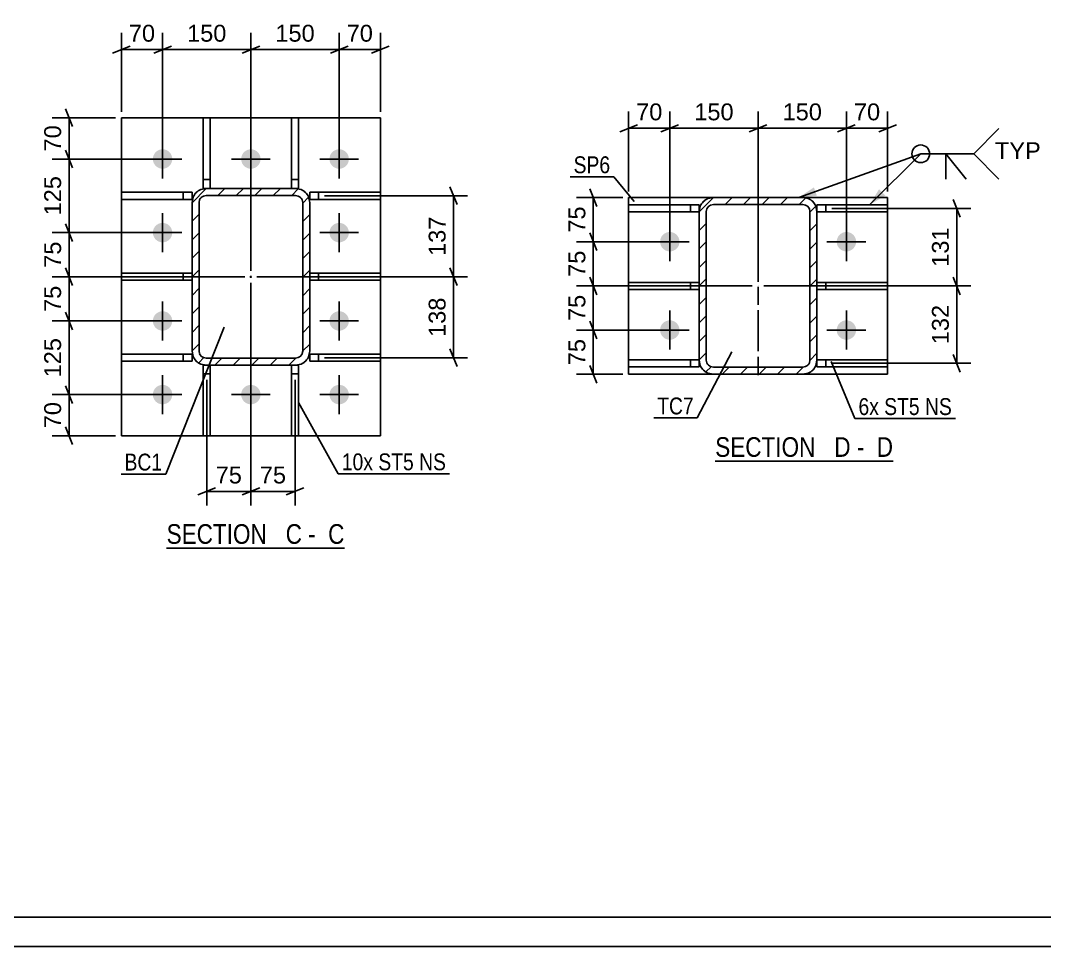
# Model space of a CAD drawing. Header units: millimetres. Extents: x -213 to 628, y -245 to 349.
# Drawn here: x 3.7 to 177.6, y -244.9 to -87.7 of the extents above; entities that cross this region are included whole.
import ezdxf

# ---------------------------------------------------------------- set-up
doc = ezdxf.new("R2010")
doc.units = ezdxf.units.MM
doc.linetypes.add('DXK_LINE_DOT2', pattern=[3.9198, 1.9599, -1.9599])
doc.linetypes.add('DXK_LINE_DOT3', pattern=[5.9187, 2.979, -0.9799, 0.9799, -0.9799])
doc.styles.add('Arial', font='arial.ttf', dxfattribs={"height": 0.2})
doc.styles.add('Arial Narrow', font='ARIALN.TTF', dxfattribs={"height": 0.2})

# ---------------------------------------------------------------- blocks, each defined once
blk = doc.blocks.new('Unknown-339279055-1134')
at = {"color": 5, "linetype": 'Continuous'}
for p, q in [((-208.01, -239.93), (622.99, -239.93)), ((-213.01, -244.93), (627.99, -244.93))]:
    blk.add_line(p, q, dxfattribs=at)
blk = doc.blocks.new('Unknown-339279055-13 - 20630')
at = {"color": 6, "linetype": 'Continuous'}
blk.add_line((28.48, -177.31), (58.68, -177.31), dxfattribs=at)
at = {"color": 0, "linetype": 'Continuous'}
for points in [[(46.59, -176.56), (46.59, -173.06), (28.48, -173.06), (28.48, -176.56)], [(51.47, -176.56), (51.47, -173.06), (47.64, -173.06), (47.64, -176.56)], [(53.8, -176.56), (53.8, -173.06), (52.52, -173.06), (52.52, -176.56)], [(58.68, -176.56), (58.68, -173.06), (54.85, -173.06), (54.85, -176.56)]]:
    blk.add_wipeout(points, dxfattribs=at)
at = {"color": 7, "linetype": 'Continuous', "style": 'Arial Narrow'}
for s, p in [('SECTION ', (28.48, -176.56)), (' C', (47.64, -176.56)), (' C', (54.85, -176.56)), ('-', (52.52, -176.56))]:
    blk.add_text(s, height=3.34, dxfattribs=at).set_placement(p)
blk = doc.blocks.new('Unknown-339279055-14 - 21604')
at = {"color": 6, "linetype": 'Continuous'}
blk.add_line((121.67, -162.54), (151.88, -162.54), dxfattribs=at)
at = {"color": 0, "linetype": 'Continuous'}
for points in [[(139.78, -161.79), (139.78, -158.29), (121.67, -158.29), (121.67, -161.79)], [(144.67, -161.79), (144.67, -158.29), (140.83, -158.29), (140.83, -161.79)], [(146.99, -161.79), (146.99, -158.29), (145.72, -158.29), (145.72, -161.79)], [(151.88, -161.79), (151.88, -158.29), (148.04, -158.29), (148.04, -161.79)]]:
    blk.add_wipeout(points, dxfattribs=at)
at = {"color": 7, "linetype": 'Continuous', "style": 'Arial Narrow'}
for s, p in [('SECTION ', (121.67, -161.79)), (' D', (140.83, -161.79)), (' D', (148.04, -161.79)), ('-', (145.72, -161.79))]:
    blk.add_text(s, height=3.34, dxfattribs=at).set_placement(p)
blk = doc.blocks.new('Part-339279055-20645 - 20630')
at = {"color": 2, "linetype": 'Continuous'}
for p, q in [((20.79, -131.82), (20.79, -130.62)), ((20.79, -130.62), (32.79, -130.62)), ((20.79, -131.82), (32.79, -131.82))]:
    blk.add_line(p, q, dxfattribs=at)
at = {"color": 7, "linetype": 'DXK_LINE_DOT2'}
for p, q in [((31.29, -131.82), (31.29, -130.62)), ((32.79, -130.62), (32.79, -131.82))]:
    blk.add_line(p, q, dxfattribs=at)
blk = doc.blocks.new('Part-339279055-20632 - 20630')
at = {"linetype": 'Continuous'}
h = blk.add_hatch(dxfattribs=at)
h.set_pattern_fill('', scale=0.7, style=0, pattern_type=0)
h.set_pattern_definition([(45, (52.6042, -117.6973), (-1.57154, 1.57154), [])])
h.paths.add_polyline_path([(52.79, -118.62), (52.6, -117.7), (52.08, -116.92), (51.31, -116.4), (50.39, -116.22), (35.19, -116.22), (34.27, -116.4), (33.49, -116.92), (32.97, -117.7), (32.79, -118.62), (32.79, -143.82), (32.97, -144.73), (33.49, -145.51), (34.27, -146.03), (35.19, -146.22), (50.39, -146.22), (51.31, -146.03), (52.08, -145.51), (52.6, -144.73), (52.79, -143.82)])
h.paths.add_polyline_path([(51.5, -144.27), (51.24, -144.66), (50.85, -144.92), (50.39, -145.02), (35.19, -145.02), (34.73, -144.92), (34.34, -144.66), (34.08, -144.27), (33.99, -143.82), (33.99, -118.62), (34.08, -118.16), (34.34, -117.77), (34.73, -117.51), (35.19, -117.42), (50.39, -117.42), (50.85, -117.51), (51.24, -117.77), (51.5, -118.16), (51.59, -118.62), (51.59, -143.82)])
blk.add_hatch(color=246, dxfattribs=at).paths.add_polyline_path([(42.79, -131.32, -1), (42.79, -131.12, -1)])
at = {"color": 7, "linetype": 'DXK_LINE_DOT2'}
for p, q in [((34.27, -116.4), (35.19, -116.22)), ((50.39, -116.22), (35.19, -116.22)), ((50.39, -116.22), (51.31, -116.4)), ((32.79, -118.62), (32.97, -117.7)), ((34.08, -118.16), (33.99, -118.62)), ((35.19, -117.42), (34.73, -117.51)), ((35.19, -117.42), (50.39, -117.42)), ((50.85, -117.51), (50.39, -117.42)), ((51.59, -118.62), (51.5, -118.16)), ((52.6, -117.7), (52.79, -118.62)), ((32.79, -118.62), (32.79, -143.82)), ((33.99, -143.82), (33.99, -118.62)), ((51.59, -143.82), (51.59, -118.62)), ((52.79, -118.62), (52.79, -143.82)), ((32.97, -144.73), (32.79, -143.82)), ((33.99, -143.82), (34.08, -144.27)), ((51.5, -144.27), (51.59, -143.82)), ((52.79, -143.82), (52.6, -144.73)), ((35.19, -146.22), (34.27, -146.03)), ((34.73, -144.92), (35.19, -145.02)), ((35.19, -145.02), (50.39, -145.02)), ((50.39, -145.02), (50.85, -144.92)), ((51.31, -146.03), (50.39, -146.22)), ((50.39, -146.22), (35.19, -146.22))]:
    blk.add_line(p, q, dxfattribs=at)
at = {"color": 2, "linetype": 'Continuous'}
for p, q in [((35.19, -116.22), (34.27, -116.4)), ((35.19, -116.22), (50.39, -116.22)), ((51.31, -116.4), (50.39, -116.22)), ((32.97, -117.7), (32.79, -118.62)), ((33.99, -118.62), (34.08, -118.16)), ((34.73, -117.51), (35.19, -117.42)), ((35.19, -117.42), (50.39, -117.42)), ((50.39, -117.42), (50.85, -117.51)), ((51.5, -118.16), (51.59, -118.62)), ((52.79, -118.62), (52.6, -117.7)), ((32.79, -143.82), (32.79, -118.62)), ((33.99, -143.82), (33.99, -118.62)), ((51.59, -143.82), (51.59, -118.62)), ((52.79, -143.82), (52.79, -118.62)), ((32.79, -143.82), (32.97, -144.73)), ((34.08, -144.27), (33.99, -143.82)), ((51.59, -143.82), (51.5, -144.27)), ((52.6, -144.73), (52.79, -143.82)), ((34.27, -146.03), (35.19, -146.22)), ((35.19, -145.02), (34.73, -144.92)), ((35.19, -145.02), (50.39, -145.02)), ((50.85, -144.92), (50.39, -145.02)), ((50.39, -146.22), (51.31, -146.03)), ((35.19, -146.22), (50.39, -146.22))]:
    blk.add_line(p, q, dxfattribs=at)
at = {"color": 7, "linetype": 'DXK_LINE_DOT3'}
blk.add_line((42.79, -131.22), (42.79, -131.22), dxfattribs=at)
at = {"color": 246, "linetype": 'DXK_LINE_DOT2'}
blk.add_line((42.79, -131.22), (42.79, -131.22), dxfattribs=at)
at = {"color": 246, "linetype": 'Continuous'}
blk.add_circle((42.79, -131.22), 0.1, dxfattribs=at)
at = {"color": 7, "linetype": 'DXK_LINE_DOT2'}
for centre, radius, start, end in [((35.19, -118.62), 2.4, 112.5, 157.5), ((50.39, -118.62), 2.4, 22.5, 67.5), ((35.19, -118.62), 1.2, 112.5, 157.5), ((50.39, -118.62), 1.2, 22.5, 67.5), ((35.19, -143.82), 1.2, 202.5, 247.5), ((50.39, -143.82), 1.2, 292.5, 337.5), ((35.19, -143.82), 2.4, 202.5, 247.5), ((50.39, -143.82), 2.4, 292.5, 337.5)]:
    blk.add_arc(centre, radius, start, end, dxfattribs=at)
at = {"color": 2, "linetype": 'Continuous'}
for centre, radius, start, end in [((35.19, -118.62), 2.4, 112.5, 157.5), ((50.39, -118.62), 2.4, 22.5, 67.5), ((35.19, -118.62), 1.2, 112.5, 157.5), ((50.39, -118.62), 1.2, 22.5, 67.5), ((35.19, -143.82), 1.2, 202.5, 247.5), ((50.39, -143.82), 1.2, 292.5, 337.5), ((35.19, -143.82), 2.4, 202.5, 247.5), ((50.39, -143.82), 2.4, 292.5, 337.5)]:
    blk.add_arc(centre, radius, start, end, dxfattribs=at)
blk = doc.blocks.new('Part-339279055-20641 - 20630')
at = {"color": 2, "linetype": 'Continuous'}
for p, q in [((20.79, -158.22), (20.79, -104.22)), ((20.79, -104.22), (64.79, -104.22)), ((64.79, -158.22), (64.79, -104.22)), ((20.79, -158.22), (64.79, -158.22))]:
    blk.add_line(p, q, dxfattribs=at)
blk = doc.blocks.new('Part-339279055-20642 - 20630')
at = {"color": 2, "linetype": 'Continuous'}
for p, q in [((64.79, -130.62), (52.79, -130.62)), ((64.79, -131.82), (52.79, -131.82)), ((64.79, -130.62), (64.79, -131.82))]:
    blk.add_line(p, q, dxfattribs=at)
at = {"color": 7, "linetype": 'DXK_LINE_DOT2'}
for p, q in [((52.79, -130.62), (52.79, -131.82)), ((54.29, -131.82), (54.29, -130.62))]:
    blk.add_line(p, q, dxfattribs=at)
blk = doc.blocks.new('Part-339279055-20643 - 20630')
at = {"color": 2, "linetype": 'Continuous'}
for p, q in [((64.79, -116.87), (52.79, -116.87)), ((52.79, -116.87), (52.79, -118.07)), ((64.79, -118.07), (52.79, -118.07)), ((64.79, -116.87), (64.79, -118.07))]:
    blk.add_line(p, q, dxfattribs=at)
at = {"color": 7, "linetype": 'DXK_LINE_DOT2'}
blk.add_line((54.29, -118.07), (54.29, -116.87), dxfattribs=at)
blk = doc.blocks.new('Part-339279055-20644 - 20630')
at = {"color": 2, "linetype": 'Continuous'}
for p, q in [((64.79, -144.37), (52.79, -144.37)), ((52.79, -144.37), (52.79, -145.57)), ((64.79, -144.37), (64.79, -145.57)), ((64.79, -145.57), (52.79, -145.57))]:
    blk.add_line(p, q, dxfattribs=at)
at = {"color": 7, "linetype": 'DXK_LINE_DOT2'}
blk.add_line((54.29, -145.57), (54.29, -144.37), dxfattribs=at)
blk = doc.blocks.new('Part-339279055-20646 - 20630')
at = {"color": 2, "linetype": 'Continuous'}
for p, q in [((20.79, -118.07), (20.79, -116.87)), ((20.79, -116.87), (32.79, -116.87)), ((20.79, -118.07), (32.79, -118.07)), ((32.79, -116.87), (32.79, -118.07))]:
    blk.add_line(p, q, dxfattribs=at)
at = {"color": 7, "linetype": 'DXK_LINE_DOT2'}
blk.add_line((31.29, -118.07), (31.29, -116.87), dxfattribs=at)
blk = doc.blocks.new('Part-339279055-20647 - 20630')
at = {"color": 2, "linetype": 'Continuous'}
for p, q in [((20.79, -145.57), (20.79, -144.37)), ((20.79, -144.37), (32.79, -144.37)), ((32.79, -144.37), (32.79, -145.57)), ((20.79, -145.57), (32.79, -145.57))]:
    blk.add_line(p, q, dxfattribs=at)
at = {"color": 7, "linetype": 'DXK_LINE_DOT2'}
blk.add_line((31.29, -145.57), (31.29, -144.37), dxfattribs=at)
blk = doc.blocks.new('Part-339279055-20648 - 20630')
at = {"color": 2, "linetype": 'Continuous'}
for p, q in [((34.69, -158.22), (34.69, -146.22)), ((34.69, -146.22), (35.19, -146.22)), ((35.89, -146.22), (35.89, -158.22)), ((35.89, -158.22), (34.69, -158.22))]:
    blk.add_line(p, q, dxfattribs=at)
at = {"color": 7, "linetype": 'DXK_LINE_DOT2'}
for p, q in [((34.69, -147.72), (35.89, -147.72)), ((35.19, -146.22), (35.89, -146.22))]:
    blk.add_line(p, q, dxfattribs=at)
blk = doc.blocks.new('Part-339279055-20649 - 20630')
at = {"color": 2, "linetype": 'Continuous'}
for p, q in [((49.69, -146.22), (49.69, -158.22)), ((50.89, -146.22), (50.39, -146.22)), ((50.89, -146.22), (50.89, -158.22)), ((50.89, -158.22), (49.69, -158.22))]:
    blk.add_line(p, q, dxfattribs=at)
at = {"color": 7, "linetype": 'DXK_LINE_DOT2'}
for p, q in [((50.39, -146.22), (49.69, -146.22)), ((49.69, -147.72), (50.89, -147.72))]:
    blk.add_line(p, q, dxfattribs=at)
blk = doc.blocks.new('Part-339279055-20650 - 20630')
at = {"color": 2, "linetype": 'Continuous'}
for p, q in [((34.69, -116.22), (34.69, -104.22)), ((34.69, -104.22), (35.89, -104.22)), ((35.89, -104.22), (35.89, -116.22)), ((34.69, -116.22), (35.19, -116.22))]:
    blk.add_line(p, q, dxfattribs=at)
at = {"color": 7, "linetype": 'DXK_LINE_DOT2'}
for p, q in [((34.69, -114.72), (35.89, -114.72)), ((35.19, -116.22), (35.89, -116.22))]:
    blk.add_line(p, q, dxfattribs=at)
blk = doc.blocks.new('Part-339279055-20651 - 20630')
at = {"color": 2, "linetype": 'Continuous'}
for p, q in [((49.69, -116.22), (49.69, -104.22)), ((49.69, -104.22), (50.89, -104.22)), ((50.89, -104.22), (50.89, -116.22)), ((50.89, -116.22), (50.39, -116.22))]:
    blk.add_line(p, q, dxfattribs=at)
at = {"color": 7, "linetype": 'DXK_LINE_DOT2'}
for p, q in [((49.69, -114.72), (50.89, -114.72)), ((50.39, -116.22), (49.69, -116.22))]:
    blk.add_line(p, q, dxfattribs=at)
blk = doc.blocks.new('Bolt-339279055-20747 - 20630')
at = {"linetype": 'Continuous'}
for points in [[(26.14, -111.22, -1), (29.44, -111.22, -1)], [(41.14, -111.22, -1), (44.44, -111.22, -1)], [(56.14, -111.22, -1), (59.44, -111.22, -1)], [(26.14, -123.72, -1), (29.44, -123.72, -1)], [(56.14, -123.72, -1), (59.44, -123.72, -1)], [(26.14, -138.72, -1), (29.44, -138.72, -1)], [(56.14, -138.72, -1), (59.44, -138.72, -1)], [(26.14, -151.22, -1), (29.44, -151.22, -1)], [(41.14, -151.22, -1), (44.44, -151.22, -1)], [(56.14, -151.22, -1), (59.44, -151.22, -1)]]:
    blk.add_hatch(color=1, dxfattribs=at).paths.add_polyline_path(points)
at = {"color": 1, "linetype": 'Continuous'}
for p, q in [((27.79, -114.52), (27.79, -107.92)), ((42.79, -114.52), (42.79, -107.92)), ((57.79, -114.52), (57.79, -107.92)), ((24.49, -111.22), (31.09, -111.22)), ((39.49, -111.22), (46.09, -111.22)), ((54.49, -111.22), (61.09, -111.22)), ((27.79, -127.02), (27.79, -120.42)), ((57.79, -127.02), (57.79, -120.42)), ((24.49, -123.72), (31.09, -123.72)), ((54.49, -123.72), (61.09, -123.72)), ((27.79, -142.02), (27.79, -135.42)), ((57.79, -142.02), (57.79, -135.42)), ((24.49, -138.72), (31.09, -138.72)), ((54.49, -138.72), (61.09, -138.72)), ((27.79, -154.52), (27.79, -147.92)), ((42.79, -154.52), (42.79, -147.92)), ((57.79, -154.52), (57.79, -147.92)), ((24.49, -151.22), (31.09, -151.22)), ((39.49, -151.22), (46.09, -151.22)), ((54.49, -151.22), (61.09, -151.22))]:
    blk.add_line(p, q, dxfattribs=at)
blk = doc.blocks.new('Part-339279055-21637 - 21604')
at = {"color": 2, "linetype": 'Continuous'}
for p, q in [((150.95, -119.01), (138.95, -119.01)), ((138.95, -119.01), (138.95, -120.16)), ((150.95, -119.01), (150.95, -120.21)), ((150.95, -120.21), (138.95, -120.21))]:
    blk.add_line(p, q, dxfattribs=at)
at = {"color": 7, "linetype": 'DXK_LINE_DOT2'}
for p, q in [((140.45, -120.21), (140.45, -119.01)), ((138.95, -120.16), (138.95, -120.21))]:
    blk.add_line(p, q, dxfattribs=at)
blk = doc.blocks.new('Part-339279055-21605 - 21604')
at = {"linetype": 'Continuous'}
h = blk.add_hatch(dxfattribs=at)
h.set_pattern_fill('', scale=0.7, style=0, pattern_type=0)
h.set_pattern_definition([(45, (138.7676, -119.2404), (-1.57154, 1.57154), [])])
h.paths.add_polyline_path([(138.95, -120.16), (138.77, -119.24), (138.25, -118.46), (137.47, -117.94), (136.55, -117.76), (121.35, -117.76), (120.43, -117.94), (119.65, -118.46), (119.13, -119.24), (118.95, -120.16), (118.95, -145.36), (119.13, -146.28), (119.65, -147.06), (120.43, -147.58), (121.35, -147.76), (136.55, -147.76), (137.47, -147.58), (138.25, -147.06), (138.77, -146.28), (138.95, -145.36)])
h.paths.add_polyline_path([(137.66, -145.82), (137.4, -146.21), (137.01, -146.47), (136.55, -146.56), (121.35, -146.56), (120.89, -146.47), (120.5, -146.21), (120.24, -145.82), (120.15, -145.36), (120.15, -120.16), (120.24, -119.7), (120.5, -119.31), (120.89, -119.05), (121.35, -118.96), (136.55, -118.96), (137.01, -119.05), (137.4, -119.31), (137.66, -119.7), (137.75, -120.16), (137.75, -145.36)])
at = {"color": 7, "linetype": 'DXK_LINE_DOT2'}
for p, q in [((120.43, -117.94), (121.35, -117.76)), ((121.35, -117.76), (136.55, -117.76)), ((136.55, -117.76), (137.47, -117.94)), ((118.95, -120.16), (119.13, -119.24)), ((120.24, -119.7), (120.15, -120.16)), ((121.35, -118.96), (120.89, -119.05)), ((121.35, -118.96), (136.55, -118.96)), ((137.01, -119.05), (136.55, -118.96)), ((137.75, -120.16), (137.66, -119.7)), ((138.77, -119.24), (138.95, -120.16)), ((118.95, -120.16), (118.95, -145.36)), ((120.15, -145.36), (120.15, -120.16)), ((137.75, -145.36), (137.75, -120.16)), ((138.95, -120.16), (138.95, -145.36)), ((119.13, -146.28), (118.95, -145.36)), ((120.15, -145.36), (120.24, -145.82)), ((137.66, -145.82), (137.75, -145.36)), ((138.95, -145.36), (138.77, -146.28)), ((121.35, -147.76), (120.43, -147.58)), ((120.89, -146.47), (121.35, -146.56)), ((121.35, -146.56), (136.55, -146.56)), ((121.35, -147.76), (136.55, -147.76)), ((136.55, -146.56), (137.01, -146.47)), ((137.47, -147.58), (136.55, -147.76))]:
    blk.add_line(p, q, dxfattribs=at)
at = {"color": 2, "linetype": 'Continuous'}
for p, q in [((121.35, -117.76), (120.43, -117.94)), ((121.35, -117.76), (136.55, -117.76)), ((137.47, -117.94), (136.55, -117.76)), ((119.13, -119.24), (118.95, -120.16)), ((120.15, -120.16), (120.24, -119.7)), ((120.89, -119.05), (121.35, -118.96)), ((121.35, -118.96), (136.55, -118.96)), ((136.55, -118.96), (137.01, -119.05)), ((137.66, -119.7), (137.75, -120.16)), ((138.95, -120.16), (138.77, -119.24)), ((118.95, -145.36), (118.95, -120.16)), ((120.15, -145.36), (120.15, -120.16)), ((137.75, -145.36), (137.75, -120.16)), ((138.95, -145.36), (138.95, -120.16)), ((118.95, -145.36), (119.13, -146.28)), ((120.24, -145.82), (120.15, -145.36)), ((137.75, -145.36), (137.66, -145.82)), ((138.77, -146.28), (138.95, -145.36)), ((120.43, -147.58), (121.35, -147.76)), ((121.35, -146.56), (120.89, -146.47)), ((121.35, -146.56), (136.55, -146.56)), ((121.35, -147.76), (136.55, -147.76)), ((137.01, -146.47), (136.55, -146.56)), ((136.55, -147.76), (137.47, -147.58))]:
    blk.add_line(p, q, dxfattribs=at)
at = {"color": 7, "linetype": 'DXK_LINE_DOT3'}
blk.add_line((128.95, -132.76), (128.95, -132.76), dxfattribs=at)
at = {"color": 7, "linetype": 'DXK_LINE_DOT2'}
for centre, radius, start, end in [((121.35, -120.16), 2.4, 112.5, 157.5), ((136.55, -120.16), 2.4, 22.5, 67.5), ((121.35, -120.16), 1.2, 112.5, 157.5), ((136.55, -120.16), 1.2, 22.5, 67.5), ((121.35, -145.36), 1.2, 202.5, 247.5), ((136.55, -145.36), 1.2, 292.5, 337.5), ((121.35, -145.36), 2.4, 202.5, 247.5), ((136.55, -145.36), 2.4, 292.5, 337.5)]:
    blk.add_arc(centre, radius, start, end, dxfattribs=at)
at = {"color": 2, "linetype": 'Continuous'}
for centre, radius, start, end in [((121.35, -120.16), 2.4, 112.5, 157.5), ((136.55, -120.16), 2.4, 22.5, 67.5), ((121.35, -120.16), 1.2, 112.5, 157.5), ((136.55, -120.16), 1.2, 22.5, 67.5), ((121.35, -145.36), 1.2, 202.5, 247.5), ((136.55, -145.36), 1.2, 292.5, 337.5), ((121.35, -145.36), 2.4, 202.5, 247.5), ((136.55, -145.36), 2.4, 292.5, 337.5)]:
    blk.add_arc(centre, radius, start, end, dxfattribs=at)
blk = doc.blocks.new('Part-339279055-21636 - 21604')
at = {"color": 2, "linetype": 'Continuous'}
for p, q in [((150.95, -132.16), (138.95, -132.16)), ((150.95, -132.16), (150.95, -133.36)), ((150.95, -133.36), (138.95, -133.36))]:
    blk.add_line(p, q, dxfattribs=at)
at = {"color": 7, "linetype": 'DXK_LINE_DOT2'}
for p, q in [((138.95, -132.16), (138.95, -133.36)), ((140.45, -133.36), (140.45, -132.16))]:
    blk.add_line(p, q, dxfattribs=at)
blk = doc.blocks.new('Part-339279055-21612 - 21604')
at = {"linetype": 'Continuous'}
for points in [[(128.95, -117.86, -1), (128.95, -117.66, -1)], [(128.95, -147.86, -1), (128.95, -147.66, -1)]]:
    blk.add_hatch(color=246, dxfattribs=at).paths.add_polyline_path(points)
at = {"color": 2, "linetype": 'Continuous'}
for p, q in [((106.95, -147.76), (106.95, -117.76)), ((106.95, -117.76), (121.35, -117.76)), ((150.95, -117.76), (136.55, -117.76)), ((150.95, -117.76), (150.95, -147.76)), ((106.95, -147.76), (121.35, -147.76)), ((150.95, -147.76), (136.55, -147.76))]:
    blk.add_line(p, q, dxfattribs=at)
at = {"color": 7, "linetype": 'DXK_LINE_DOT2'}
for p, q in [((136.55, -117.76), (121.35, -117.76)), ((136.55, -147.76), (121.35, -147.76))]:
    blk.add_line(p, q, dxfattribs=at)
at = {"color": 7, "linetype": 'DXK_LINE_DOT3'}
blk.add_line((128.95, -147.76), (128.95, -117.76), dxfattribs=at)
at = {"color": 246, "linetype": 'DXK_LINE_DOT2'}
blk.add_line((128.95, -147.76), (128.95, -117.76), dxfattribs=at)
at = {"color": 246, "linetype": 'Continuous'}
for centre in [(128.95, -117.76), (128.95, -147.76)]:
    blk.add_circle(centre, 0.1, dxfattribs=at)
blk = doc.blocks.new('Part-339279055-21638 - 21604')
at = {"color": 2, "linetype": 'Continuous'}
for p, q in [((150.95, -145.31), (138.95, -145.31)), ((138.95, -146.51), (138.95, -145.36)), ((150.95, -145.31), (150.95, -146.51)), ((150.95, -146.51), (138.95, -146.51))]:
    blk.add_line(p, q, dxfattribs=at)
at = {"color": 7, "linetype": 'DXK_LINE_DOT2'}
for p, q in [((138.95, -145.36), (138.95, -145.31)), ((138.95, -145.31), (138.95, -145.36)), ((140.45, -146.51), (140.45, -145.31))]:
    blk.add_line(p, q, dxfattribs=at)
blk = doc.blocks.new('Part-339279055-21639 - 21604')
at = {"color": 2, "linetype": 'Continuous'}
for p, q in [((106.95, -133.36), (106.95, -132.16)), ((106.95, -132.16), (118.95, -132.16)), ((106.95, -133.36), (118.95, -133.36))]:
    blk.add_line(p, q, dxfattribs=at)
at = {"color": 7, "linetype": 'DXK_LINE_DOT2'}
for p, q in [((117.45, -133.36), (117.45, -132.16)), ((118.95, -132.16), (118.95, -133.36))]:
    blk.add_line(p, q, dxfattribs=at)
blk = doc.blocks.new('Part-339279055-21640 - 21604')
at = {"color": 2, "linetype": 'Continuous'}
for p, q in [((106.95, -120.21), (106.95, -119.01)), ((106.95, -119.01), (118.95, -119.01)), ((118.95, -119.01), (118.95, -120.16)), ((106.95, -120.21), (118.95, -120.21))]:
    blk.add_line(p, q, dxfattribs=at)
at = {"color": 7, "linetype": 'DXK_LINE_DOT2'}
for p, q in [((117.45, -120.21), (117.45, -119.01)), ((118.95, -120.16), (118.95, -120.21))]:
    blk.add_line(p, q, dxfattribs=at)
blk = doc.blocks.new('Part-339279055-21641 - 21604')
at = {"color": 2, "linetype": 'Continuous'}
for p, q in [((106.95, -146.51), (106.95, -145.31)), ((106.95, -145.31), (118.95, -145.31)), ((118.95, -145.36), (118.95, -146.51)), ((106.95, -146.51), (118.95, -146.51))]:
    blk.add_line(p, q, dxfattribs=at)
at = {"color": 7, "linetype": 'DXK_LINE_DOT2'}
for p, q in [((117.45, -146.51), (117.45, -145.31)), ((118.95, -145.36), (118.95, -145.31)), ((118.95, -145.31), (118.95, -145.36))]:
    blk.add_line(p, q, dxfattribs=at)
blk = doc.blocks.new('Bolt-339279055-21718 - 21604')
at = {"linetype": 'Continuous'}
for points in [[(112.3, -125.26, -1), (115.6, -125.26, -1)], [(142.3, -125.26, -1), (145.6, -125.26, -1)], [(112.3, -140.26, -1), (115.6, -140.26, -1)], [(142.3, -140.26, -1), (145.6, -140.26, -1)]]:
    blk.add_hatch(color=1, dxfattribs=at).paths.add_polyline_path(points)
at = {"color": 1, "linetype": 'Continuous'}
for p, q in [((113.95, -128.56), (113.95, -121.96)), ((143.95, -128.56), (143.95, -121.96)), ((110.65, -125.26), (117.25, -125.26)), ((140.65, -125.26), (147.25, -125.26)), ((113.95, -143.56), (113.95, -136.96)), ((143.95, -143.56), (143.95, -136.96)), ((110.65, -140.26), (117.25, -140.26)), ((140.65, -140.26), (147.25, -140.26))]:
    blk.add_line(p, q, dxfattribs=at)
blk = doc.blocks.new('StraightDimension-339279055-24662 - 20630')
at = {"color": 7, "linetype": 'Continuous'}
for p, q in [((42.79, -130.22), (42.79, -89.8)), ((57.79, -110.22), (57.79, -89.8)), ((44.29, -92.05), (41.29, -93.25)), ((56.29, -93.25), (59.29, -92.05)), ((42.79, -92.65), (57.79, -92.65))]:
    blk.add_line(p, q, dxfattribs=at)
at = {"color": 0}
blk.add_wipeout([(54.22, -91.9), (54.22, -87.7), (46.35, -87.7), (46.35, -91.9)], dxfattribs=at)
at = {"color": 3, "style": 'Arial'}
blk.add_text('150', height=2.865, dxfattribs=at).set_placement((46.95, -91.3))
blk = doc.blocks.new('StraightDimension-339279055-24759 - 20630')
at = {"color": 7, "linetype": 'Continuous'}
for p, q in [((77.81, -118.97), (76.61, -115.97)), ((55.29, -117.47), (79.61, -117.47)), ((77.21, -131.22), (77.21, -117.47)), ((76.61, -129.72), (77.81, -132.72)), ((43.79, -131.22), (79.61, -131.22))]:
    blk.add_line(p, q, dxfattribs=at)
at = {"color": 0}
blk.add_wipeout([(76.46, -120.41), (72.26, -120.41), (72.26, -128.28), (76.46, -128.28)], dxfattribs=at)
at = {"color": 3, "style": 'Arial'}
blk.add_text('137', height=2.865, rotation=90.0002, dxfattribs=at).set_placement((75.86, -127.68))
blk = doc.blocks.new('StraightDimension-339279055-24664 - 20630')
at = {"color": 7, "linetype": 'Continuous'}
for p, q in [((20.79, -103.22), (20.79, -89.8)), ((27.79, -110.22), (27.79, -89.8)), ((19.29, -93.25), (22.29, -92.05)), ((29.29, -92.05), (26.29, -93.25)), ((20.79, -92.65), (27.79, -92.65))]:
    blk.add_line(p, q, dxfattribs=at)
at = {"color": 0}
blk.add_wipeout([(27.11, -91.9), (27.11, -87.7), (21.46, -87.7), (21.46, -91.9)], dxfattribs=at)
at = {"color": 3, "style": 'Arial'}
blk.add_text('70', height=2.865, dxfattribs=at).set_placement((22.06, -91.3))
blk = doc.blocks.new('StraightDimension-339279055-24716 - 20630')
at = {"color": 7, "linetype": 'Continuous'}
for p, q in [((11.3, -137.22), (12.5, -140.22)), ((26.79, -138.72), (9.05, -138.72)), ((11.9, -151.22), (11.9, -138.72)), ((26.79, -151.22), (9.05, -151.22)), ((12.5, -152.72), (11.3, -149.72))]:
    blk.add_line(p, q, dxfattribs=at)
at = {"color": 0}
blk.add_wipeout([(11.15, -141.03), (6.95, -141.03), (6.95, -148.9), (11.15, -148.9)], dxfattribs=at)
at = {"color": 3, "style": 'Arial'}
blk.add_text('125', height=2.865, rotation=90.0002, dxfattribs=at).set_placement((10.55, -148.3))
blk = doc.blocks.new('StraightDimension-339279055-24715 - 20630')
at = {"color": 7, "linetype": 'Continuous'}
for p, q in [((11.3, -129.72), (12.5, -132.72)), ((41.79, -131.22), (9.05, -131.22)), ((11.9, -138.72), (11.9, -131.22)), ((12.5, -140.22), (11.3, -137.22)), ((26.79, -138.72), (9.05, -138.72))]:
    blk.add_line(p, q, dxfattribs=at)
at = {"color": 0}
blk.add_wipeout([(11.15, -132.14), (6.95, -132.14), (6.95, -137.79), (11.15, -137.79)], dxfattribs=at)
at = {"color": 3, "style": 'Arial'}
blk.add_text('75', height=2.865, rotation=90.0002, dxfattribs=at).set_placement((10.55, -137.19))
blk = doc.blocks.new('StraightDimension-339279055-24661 - 20630')
at = {"color": 7, "linetype": 'Continuous'}
for p, q in [((57.79, -110.22), (57.79, -89.8)), ((64.79, -103.22), (64.79, -89.8)), ((56.29, -93.25), (59.29, -92.05)), ((66.29, -92.05), (63.29, -93.25)), ((57.79, -92.65), (64.79, -92.65))]:
    blk.add_line(p, q, dxfattribs=at)
at = {"color": 0}
blk.add_wipeout([(64.11, -91.9), (64.11, -87.7), (58.46, -87.7), (58.46, -91.9)], dxfattribs=at)
at = {"color": 3, "style": 'Arial'}
blk.add_text('70', height=2.865, dxfattribs=at).set_placement((59.06, -91.3))
blk = doc.blocks.new('StraightDimension-339279055-24663 - 20630')
at = {"color": 7, "linetype": 'Continuous'}
for p, q in [((27.79, -110.22), (27.79, -89.8)), ((42.79, -130.22), (42.79, -89.8)), ((29.29, -92.05), (26.29, -93.25)), ((41.29, -93.25), (44.29, -92.05)), ((27.79, -92.65), (42.79, -92.65))]:
    blk.add_line(p, q, dxfattribs=at)
at = {"color": 0}
blk.add_wipeout([(39.22, -91.9), (39.22, -87.7), (31.35, -87.7), (31.35, -91.9)], dxfattribs=at)
at = {"color": 3, "style": 'Arial'}
blk.add_text('150', height=2.865, dxfattribs=at).set_placement((31.95, -91.3))
blk = doc.blocks.new('StraightDimension-339279055-24700 - 20630')
at = {"color": 7, "linetype": 'Continuous'}
for p, q in [((42.79, -132.22), (42.79, -170.06)), ((50.29, -148.72), (50.29, -170.06)), ((41.29, -168.26), (44.29, -167.06)), ((42.79, -167.66), (50.29, -167.66)), ((51.79, -167.06), (48.79, -168.26))]:
    blk.add_line(p, q, dxfattribs=at)
at = {"color": 0}
blk.add_wipeout([(49.36, -166.91), (49.36, -162.71), (43.71, -162.71), (43.71, -166.91)], dxfattribs=at)
at = {"color": 3, "style": 'Arial'}
blk.add_text('75', height=2.865, dxfattribs=at).set_placement((44.31, -166.31))
blk = doc.blocks.new('StraightDimension-339279055-24701 - 20630')
at = {"color": 7, "linetype": 'Continuous'}
for p, q in [((42.79, -132.22), (42.79, -170.06)), ((35.29, -148.72), (35.29, -170.06)), ((33.79, -168.26), (36.79, -167.06)), ((35.29, -167.66), (42.79, -167.66)), ((44.29, -167.06), (41.29, -168.26))]:
    blk.add_line(p, q, dxfattribs=at)
at = {"color": 0}
blk.add_wipeout([(41.86, -166.91), (41.86, -162.71), (36.21, -162.71), (36.21, -166.91)], dxfattribs=at)
at = {"color": 3, "style": 'Arial'}
blk.add_text('75', height=2.865, dxfattribs=at).set_placement((36.81, -166.31))
blk = doc.blocks.new('StraightDimension-339279055-24712 - 20630')
at = {"color": 7, "linetype": 'Continuous'}
for p, q in [((19.79, -104.22), (9.05, -104.22)), ((11.3, -102.72), (12.5, -105.72)), ((11.9, -111.22), (11.9, -104.22)), ((26.79, -111.22), (9.05, -111.22)), ((12.5, -112.72), (11.3, -109.72))]:
    blk.add_line(p, q, dxfattribs=at)
at = {"color": 0}
blk.add_wipeout([(11.15, -104.89), (6.95, -104.89), (6.95, -110.54), (11.15, -110.54)], dxfattribs=at)
at = {"color": 3, "style": 'Arial'}
blk.add_text('70', height=2.865, rotation=90.0002, dxfattribs=at).set_placement((10.55, -109.94))
blk = doc.blocks.new('StraightDimension-339279055-24713 - 20630')
at = {"color": 7, "linetype": 'Continuous'}
for p, q in [((26.79, -111.22), (9.05, -111.22)), ((11.3, -109.72), (12.5, -112.72)), ((11.9, -123.72), (11.9, -111.22)), ((12.5, -125.22), (11.3, -122.22)), ((26.79, -123.72), (9.05, -123.72))]:
    blk.add_line(p, q, dxfattribs=at)
at = {"color": 0}
blk.add_wipeout([(11.15, -113.53), (6.95, -113.53), (6.95, -121.4), (11.15, -121.4)], dxfattribs=at)
at = {"color": 3, "style": 'Arial'}
blk.add_text('125', height=2.865, rotation=90.0002, dxfattribs=at).set_placement((10.55, -120.8))
blk = doc.blocks.new('StraightDimension-339279055-24714 - 20630')
at = {"color": 7, "linetype": 'Continuous'}
for p, q in [((11.3, -122.22), (12.5, -125.22)), ((26.79, -123.72), (9.05, -123.72)), ((11.9, -131.22), (11.9, -123.72)), ((12.5, -132.72), (11.3, -129.72)), ((41.79, -131.22), (9.05, -131.22))]:
    blk.add_line(p, q, dxfattribs=at)
at = {"color": 0}
blk.add_wipeout([(11.15, -124.64), (6.95, -124.64), (6.95, -130.29), (11.15, -130.29)], dxfattribs=at)
at = {"color": 3, "style": 'Arial'}
blk.add_text('75', height=2.865, rotation=90.0002, dxfattribs=at).set_placement((10.55, -129.69))
blk = doc.blocks.new('StraightDimension-339279055-24717 - 20630')
at = {"color": 7, "linetype": 'Continuous'}
for p, q in [((26.79, -151.22), (9.05, -151.22)), ((11.3, -149.72), (12.5, -152.72)), ((11.9, -158.22), (11.9, -151.22)), ((19.79, -158.22), (9.05, -158.22)), ((12.5, -159.72), (11.3, -156.72))]:
    blk.add_line(p, q, dxfattribs=at)
at = {"color": 0}
blk.add_wipeout([(11.15, -151.89), (6.95, -151.89), (6.95, -157.54), (11.15, -157.54)], dxfattribs=at)
at = {"color": 3, "style": 'Arial'}
blk.add_text('70', height=2.865, rotation=90.0002, dxfattribs=at).set_placement((10.55, -156.94))
blk = doc.blocks.new('StraightDimension-339279055-24760 - 20630')
at = {"color": 7, "linetype": 'Continuous'}
for p, q in [((77.81, -132.72), (76.61, -129.72)), ((43.79, -131.22), (79.61, -131.22)), ((77.21, -144.97), (77.21, -131.22)), ((76.61, -143.47), (77.81, -146.47)), ((55.29, -144.97), (79.61, -144.97))]:
    blk.add_line(p, q, dxfattribs=at)
at = {"color": 0}
blk.add_wipeout([(76.46, -134.16), (72.26, -134.16), (72.26, -142.03), (76.46, -142.03)], dxfattribs=at)
at = {"color": 3, "style": 'Arial'}
blk.add_text('138', height=2.865, rotation=90.0002, dxfattribs=at).set_placement((75.86, -141.43))
blk = doc.blocks.new('StraightDimension-339279055-24969 - 21604')
at = {"color": 7, "linetype": 'Continuous'}
for p, q in [((100.35, -131.26), (101.55, -134.26)), ((127.95, -132.76), (98.1, -132.76)), ((100.95, -140.26), (100.95, -132.76)), ((101.55, -141.76), (100.35, -138.76)), ((112.95, -140.26), (98.1, -140.26))]:
    blk.add_line(p, q, dxfattribs=at)
at = {"color": 0}
blk.add_wipeout([(100.2, -133.69), (96, -133.69), (96, -139.33), (100.2, -139.33)], dxfattribs=at)
at = {"color": 3, "style": 'Arial'}
blk.add_text('75', height=2.865, rotation=90.0002, dxfattribs=at).set_placement((99.6, -138.73))
blk = doc.blocks.new('StraightDimension-339279055-24859 - 21604')
at = {"color": 7, "linetype": 'Continuous'}
for p, q in [((106.95, -116.76), (106.95, -103.15)), ((113.95, -124.26), (113.95, -103.15)), ((105.45, -106.6), (108.45, -105.4)), ((106.95, -106), (113.95, -106)), ((115.45, -105.4), (112.45, -106.6))]:
    blk.add_line(p, q, dxfattribs=at)
at = {"color": 0}
blk.add_wipeout([(113.27, -105.25), (113.27, -101.05), (107.63, -101.05), (107.63, -105.25)], dxfattribs=at)
at = {"color": 3, "style": 'Arial'}
blk.add_text('70', height=2.865, dxfattribs=at).set_placement((108.23, -104.65))
blk = doc.blocks.new('StraightDimension-339279055-25014 - 21604')
at = {"color": 7, "linetype": 'Continuous'}
for p, q in [((163.29, -121.11), (162.09, -118.11)), ((141.45, -119.61), (165.09, -119.61)), ((162.69, -132.76), (162.69, -119.61)), ((162.09, -131.26), (163.29, -134.26)), ((129.95, -132.76), (165.09, -132.76))]:
    blk.add_line(p, q, dxfattribs=at)
at = {"color": 0}
blk.add_wipeout([(161.94, -122.25), (157.74, -122.25), (157.74, -130.12), (161.94, -130.12)], dxfattribs=at)
at = {"color": 3, "style": 'Arial'}
blk.add_text('131', height=2.865, rotation=90.0002, dxfattribs=at).set_placement((161.34, -129.52))
blk = doc.blocks.new('StraightDimension-339279055-24970 - 21604')
at = {"color": 7, "linetype": 'Continuous'}
for p, q in [((100.35, -138.76), (101.55, -141.76)), ((112.95, -140.26), (98.1, -140.26)), ((100.95, -147.76), (100.95, -140.26)), ((105.95, -147.76), (98.1, -147.76)), ((101.55, -149.26), (100.35, -146.26))]:
    blk.add_line(p, q, dxfattribs=at)
at = {"color": 0}
blk.add_wipeout([(100.2, -141.19), (96, -141.19), (96, -146.83), (100.2, -146.83)], dxfattribs=at)
at = {"color": 3, "style": 'Arial'}
blk.add_text('75', height=2.865, rotation=90.0002, dxfattribs=at).set_placement((99.6, -146.23))
blk = doc.blocks.new('StraightDimension-339279055-24856 - 21604')
at = {"color": 7, "linetype": 'Continuous'}
for p, q in [((143.95, -124.26), (143.95, -103.15)), ((150.95, -116.76), (150.95, -103.15)), ((142.45, -106.6), (145.45, -105.4)), ((143.95, -106), (150.95, -106)), ((152.45, -105.4), (149.45, -106.6))]:
    blk.add_line(p, q, dxfattribs=at)
at = {"color": 0}
blk.add_wipeout([(150.27, -105.25), (150.27, -101.05), (144.63, -101.05), (144.63, -105.25)], dxfattribs=at)
at = {"color": 3, "style": 'Arial'}
blk.add_text('70', height=2.865, dxfattribs=at).set_placement((145.23, -104.65))
blk = doc.blocks.new('StraightDimension-339279055-24857 - 21604')
at = {"color": 7, "linetype": 'Continuous'}
for p, q in [((128.95, -131.76), (128.95, -103.15)), ((143.95, -124.26), (143.95, -103.15)), ((130.45, -105.4), (127.45, -106.6)), ((128.95, -106), (143.95, -106)), ((142.45, -106.6), (145.45, -105.4))]:
    blk.add_line(p, q, dxfattribs=at)
at = {"color": 0}
blk.add_wipeout([(140.39, -105.25), (140.39, -101.05), (132.51, -101.05), (132.51, -105.25)], dxfattribs=at)
at = {"color": 3, "style": 'Arial'}
blk.add_text('150', height=2.865, dxfattribs=at).set_placement((133.11, -104.65))
blk = doc.blocks.new('StraightDimension-339279055-24858 - 21604')
at = {"color": 7, "linetype": 'Continuous'}
for p, q in [((113.95, -124.26), (113.95, -103.15)), ((128.95, -131.76), (128.95, -103.15)), ((115.45, -105.4), (112.45, -106.6)), ((113.95, -106), (128.95, -106)), ((127.45, -106.6), (130.45, -105.4))]:
    blk.add_line(p, q, dxfattribs=at)
at = {"color": 0}
blk.add_wipeout([(125.39, -105.25), (125.39, -101.05), (117.51, -101.05), (117.51, -105.25)], dxfattribs=at)
at = {"color": 3, "style": 'Arial'}
blk.add_text('150', height=2.865, dxfattribs=at).set_placement((118.11, -104.65))
blk = doc.blocks.new('StraightDimension-339279055-24967 - 21604')
at = {"color": 7, "linetype": 'Continuous'}
for p, q in [((100.35, -116.26), (101.55, -119.26)), ((105.95, -117.76), (98.1, -117.76)), ((100.95, -125.26), (100.95, -117.76)), ((101.55, -126.76), (100.35, -123.76)), ((112.95, -125.26), (98.1, -125.26))]:
    blk.add_line(p, q, dxfattribs=at)
at = {"color": 0}
blk.add_wipeout([(100.2, -118.69), (96, -118.69), (96, -124.33), (100.2, -124.33)], dxfattribs=at)
at = {"color": 3, "style": 'Arial'}
blk.add_text('75', height=2.865, rotation=90.0002, dxfattribs=at).set_placement((99.6, -123.73))
blk = doc.blocks.new('StraightDimension-339279055-24968 - 21604')
at = {"color": 7, "linetype": 'Continuous'}
for p, q in [((100.35, -123.76), (101.55, -126.76)), ((112.95, -125.26), (98.1, -125.26)), ((100.95, -132.76), (100.95, -125.26)), ((101.55, -134.26), (100.35, -131.26)), ((127.95, -132.76), (98.1, -132.76))]:
    blk.add_line(p, q, dxfattribs=at)
at = {"color": 0}
blk.add_wipeout([(100.2, -126.19), (96, -126.19), (96, -131.83), (100.2, -131.83)], dxfattribs=at)
at = {"color": 3, "style": 'Arial'}
blk.add_text('75', height=2.865, rotation=90.0002, dxfattribs=at).set_placement((99.6, -131.23))
blk = doc.blocks.new('StraightDimension-339279055-25015 - 21604')
at = {"color": 7, "linetype": 'Continuous'}
for p, q in [((163.29, -134.26), (162.09, -131.26)), ((129.95, -132.76), (165.09, -132.76)), ((162.69, -145.91), (162.69, -132.76)), ((141.45, -145.91), (165.09, -145.91)), ((162.09, -144.41), (163.29, -147.41))]:
    blk.add_line(p, q, dxfattribs=at)
at = {"color": 0}
blk.add_wipeout([(161.94, -135.4), (157.74, -135.4), (157.74, -143.27), (161.94, -143.27)], dxfattribs=at)
at = {"color": 3, "style": 'Arial'}
blk.add_text('132', height=2.865, rotation=90.0002, dxfattribs=at).set_placement((161.34, -142.67))
blk = doc.blocks.new('MarkSet-339279055-21260 - 20630')
at = {"color": 0}
for points in [[(63.54, -164.07), (63.54, -161.07), (58.24, -161.07), (58.24, -164.07)], [(70.47, -164.07), (70.47, -161.07), (64.44, -161.07), (64.44, -164.07)], [(75.93, -164.07), (75.93, -161.07), (71.37, -161.07), (71.37, -164.07)]]:
    blk.add_wipeout(points, dxfattribs=at)
for points in [[(63.54, -164.07), (63.54, -161.07), (58.24, -161.07), (58.24, -164.07)], [(70.47, -164.07), (70.47, -161.07), (64.44, -161.07), (64.44, -164.07)], [(75.93, -164.07), (75.93, -161.07), (71.37, -161.07), (71.37, -164.07)]]:
    blk.add_wipeout(points, dxfattribs=at)
at = {"color": 30, "linetype": 'Continuous'}
for p, q in [((50.89, -152.56), (57.64, -164.67)), ((57.64, -164.67), (76.53, -164.67))]:
    blk.add_line(p, q, dxfattribs=at)
at = {"color": 3, "style": 'Arial Narrow'}
for s, p in [('10x', (58.24, -164.07)), ('ST5', (64.44, -164.07)), ('NS', (71.37, -164.07))]:
    blk.add_text(s, height=2.863, dxfattribs=at).set_placement(p)
blk = doc.blocks.new('Mark-339279055-21159 - 20630')
at = {"color": 0}
blk.add_wipeout([(27.72, -164.11), (27.72, -161.11), (21.33, -161.11), (21.33, -164.11)], dxfattribs=at)
blk.add_wipeout([(27.72, -164.11), (27.72, -161.11), (21.33, -161.11), (21.33, -164.11)], dxfattribs=at)
at = {"color": 30, "linetype": 'Continuous'}
for p in [(38.25, -139.78), (20.73, -164.71)]:
    blk.add_line(p, (28.32, -164.71), dxfattribs=at)
at = {"color": 3, "style": 'Arial Narrow'}
blk.add_text('BC1', height=2.863, dxfattribs=at).set_placement((21.33, -164.11))
blk = doc.blocks.new('Mark-339279055-25028 - 21604')
at = {"color": 0}
blk.add_wipeout([(103.82, -113.63), (103.82, -110.63), (97.61, -110.63), (97.61, -113.63)], dxfattribs=at)
blk.add_wipeout([(103.82, -113.63), (103.82, -110.63), (97.61, -110.63), (97.61, -113.63)], dxfattribs=at)
at = {"color": 30, "linetype": 'Continuous'}
for p in [(97.01, -114.23), (107.88, -118.41)]:
    blk.add_line(p, (104.42, -114.23), dxfattribs=at)
at = {"color": 3, "style": 'Arial Narrow'}
blk.add_text('SP6', height=2.863, dxfattribs=at).set_placement((97.61, -113.63))
blk = doc.blocks.new('MarkSet-339279055-22118 - 21604')
at = {"color": 0}
for points in [[(149.47, -154.69), (149.47, -151.69), (146, -151.69), (146, -154.69)], [(156.4, -154.69), (156.4, -151.69), (150.37, -151.69), (150.37, -154.69)], [(161.87, -154.69), (161.87, -151.69), (157.3, -151.69), (157.3, -154.69)]]:
    blk.add_wipeout(points, dxfattribs=at)
for points in [[(149.47, -154.69), (149.47, -151.69), (146, -151.69), (146, -154.69)], [(156.4, -154.69), (156.4, -151.69), (150.37, -151.69), (150.37, -154.69)], [(161.87, -154.69), (161.87, -151.69), (157.3, -151.69), (157.3, -154.69)]]:
    blk.add_wipeout(points, dxfattribs=at)
at = {"color": 30, "linetype": 'Continuous'}
for p, q in [((141.38, -145.58), (145.4, -155.29)), ((145.4, -155.29), (162.47, -155.29))]:
    blk.add_line(p, q, dxfattribs=at)
at = {"color": 3, "style": 'Arial Narrow'}
for s, p in [('6x', (146, -154.69)), ('ST5', (150.37, -154.69)), ('NS', (157.3, -154.69))]:
    blk.add_text(s, height=2.863, dxfattribs=at).set_placement(p)
blk = doc.blocks.new('Mark-339279055-25034 - 21604')
at = {"color": 0}
blk.add_wipeout([(118.02, -154.58), (118.02, -151.58), (111.81, -151.58), (111.81, -154.58)], dxfattribs=at)
blk.add_wipeout([(118.02, -154.58), (118.02, -151.58), (111.81, -151.58), (111.81, -154.58)], dxfattribs=at)
at = {"color": 30, "linetype": 'Continuous'}
for p in [(124.47, -143.94), (111.21, -155.18)]:
    blk.add_line(p, (118.62, -155.18), dxfattribs=at)
at = {"color": 3, "style": 'Arial Narrow'}
blk.add_text('TC7', height=2.863, dxfattribs=at).set_placement((111.81, -154.58))
blk = doc.blocks.new('WeldMark-339279055-25073 - 21604')
at = {"linetype": 'Continuous'}
for points in [[(138.94, -117.45), (135.86, -117.76), (138.43, -116.04)], [(150.55, -117.42), (147.9, -119.01), (149.49, -116.36)]]:
    blk.add_hatch(color=30, dxfattribs=at).paths.add_polyline_path(points)
at = {"color": 30, "linetype": 'Continuous'}
for p, q in [((135.86, -117.76), (156.58, -110.34)), ((147.9, -119.01), (156.58, -110.34)), ((156.58, -110.34), (165.58, -110.34))]:
    blk.add_line(p, q, dxfattribs=at)
at = {"color": 3, "linetype": 'Continuous'}
for q in [(164.29, -114.63), (160.86, -114.63)]:
    blk.add_line((160.86, -110.34), q, dxfattribs=at)
for start, end in [(90, 270), (270, 90)]:
    blk.add_arc((156.58, -110.34), 1.5, start, end, dxfattribs=at)
at = {"color": 0, "linetype": 'Continuous'}
blk.add_wipeout([(176.95, -111.24), (176.95, -108.24), (169.18, -108.24), (169.18, -111.24)], dxfattribs=at)
blk.add_wipeout([(176.95, -111.24), (176.95, -108.24), (169.18, -108.24), (169.18, -111.24)], dxfattribs=at)
at = {"color": 3, "linetype": 'Continuous'}
for q in [(169.86, -106.06), (169.86, -114.63)]:
    blk.add_line((165.58, -110.34), q, dxfattribs=at)
at = {"color": 3, "linetype": 'Continuous', "style": 'Arial'}
blk.add_text('TYP', height=2.865, dxfattribs=at).set_placement((169.18, -111.24))

msp = doc.modelspace()

# ---------------------------------------------------------------- block references
for name in ['Unknown-339279055-1134', 'Part-339279055-20641 - 20630', 'Part-339279055-20650 - 20630', 'Part-339279055-20651 - 20630', 'Bolt-339279055-20747 - 20630', 'Part-339279055-20632 - 20630', 'Part-339279055-20646 - 20630', 'Part-339279055-20643 - 20630', 'Part-339279055-21612 - 21604', 'Part-339279055-21605 - 21604', 'Part-339279055-21640 - 21604', 'Part-339279055-21637 - 21604', 'Bolt-339279055-21718 - 21604', 'Part-339279055-20645 - 20630', 'Part-339279055-20642 - 20630', 'Part-339279055-21639 - 21604', 'Part-339279055-21636 - 21604', 'Part-339279055-20647 - 20630', 'Part-339279055-20644 - 20630', 'Part-339279055-21641 - 21604', 'Part-339279055-21638 - 21604', 'Part-339279055-20648 - 20630', 'Part-339279055-20649 - 20630']:
    msp.add_blockref(name, (0, 0))

# ---------------------------------------------------------------- next in the draw order: block references
for name in ['StraightDimension-339279055-24664 - 20630', 'StraightDimension-339279055-24662 - 20630', 'StraightDimension-339279055-24859 - 21604', 'StraightDimension-339279055-25014 - 21604', 'StraightDimension-339279055-24969 - 21604', 'StraightDimension-339279055-24716 - 20630', 'Unknown-339279055-14 - 21604', 'Unknown-339279055-13 - 20630']:
    msp.add_blockref(name, (0, 0))

# ---------------------------------------------------------------- next in the draw order: block references
for name in ['StraightDimension-339279055-24661 - 20630', 'StraightDimension-339279055-24856 - 21604', 'StraightDimension-339279055-24759 - 20630', 'StraightDimension-339279055-24715 - 20630', 'StraightDimension-339279055-24970 - 21604', 'StraightDimension-339279055-24717 - 20630']:
    msp.add_blockref(name, (0, 0))

# ---------------------------------------------------------------- next in the draw order: block references
for name in ['StraightDimension-339279055-24663 - 20630', 'StraightDimension-339279055-24857 - 21604', 'StraightDimension-339279055-24700 - 20630', 'Mark-339279055-25034 - 21604']:
    msp.add_blockref(name, (0, 0))

# ---------------------------------------------------------------- next in the draw order: block references
for name in ['StraightDimension-339279055-24858 - 21604', 'StraightDimension-339279055-24712 - 20630', 'WeldMark-339279055-25073 - 21604', 'StraightDimension-339279055-24701 - 20630', 'MarkSet-339279055-21260 - 20630']:
    msp.add_blockref(name, (0, 0))

# ---------------------------------------------------------------- next in the draw order: block references
for name in ['StraightDimension-339279055-24713 - 20630', 'StraightDimension-339279055-24967 - 21604', 'StraightDimension-339279055-24760 - 20630', 'StraightDimension-339279055-25015 - 21604', 'Mark-339279055-21159 - 20630']:
    msp.add_blockref(name, (0, 0))

# ---------------------------------------------------------------- next in the draw order: block references
for name in ['Mark-339279055-25028 - 21604', 'StraightDimension-339279055-24714 - 20630', 'StraightDimension-339279055-24968 - 21604', 'MarkSet-339279055-22118 - 21604']:
    msp.add_blockref(name, (0, 0))

doc.saveas('drawing.dxf')
